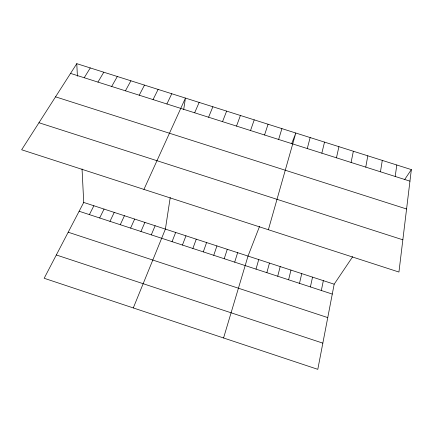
<?xml version="1.0" encoding="UTF-8"?>
<svg xmlns="http://www.w3.org/2000/svg" width="433" height="433" viewBox="0 0 433 433"><rect width="100%" height="100%" fill="white"/><g stroke="black" fill="none" stroke-linecap="round" stroke-linejoin="round"><path stroke-width="0.65" d="M411.35 169.606L398.939 272.043L21.65 149.769L76.782 63.667L411.35 169.606L404.703 179.473M395.188 176.469L396.807 165M170.229 197.513L165.395 229.1L133.294 307.933M183.706 109.446L185.443 98.075L143.935 189.4M380.461 171.793L382.29 160.405M365.761 167.122L367.806 155.815M352.722 256.65L334.173 284.194L317.8 369.333L44.166 278.273L83.726 202.444L82.048 168.94M351.093 162.467L353.35 151.241M321.329 290.494L323.348 280.66M310.401 286.917L312.539 277.131M336.457 157.818L338.92 146.673M299.49 283.35L301.747 273.607M321.843 153.179L324.523 142.111M288.595 279.783L290.965 270.089M277.715 276.227L280.205 266.576M307.268 148.551L310.152 137.564M266.858 272.671L269.461 263.069M268.384 229.734L295.815 133.023L291.658 143.718M256.011 269.126L258.734 259.567M223.569 337.973L248.022 256.071L259.524 226.454M278.625 139.458L281.921 128.623M234.691 262.149L237.641 252.683M224.213 258.718L227.276 249.3M264.563 134.993L268.059 124.233M213.75 255.297L216.922 245.922M250.523 130.539L254.225 119.854M203.299 251.882L206.59 242.545M192.869 248.466L196.268 239.178M236.515 126.09L240.412 115.481M182.45 245.056L185.963 235.812M222.535 121.651L226.632 111.113M172.053 241.657L175.668 232.456M208.582 117.224L212.874 106.762M151.296 234.865L155.133 225.75M194.655 112.802L199.148 102.415M140.941 231.476L144.887 222.405M130.598 228.094L134.658 219.066M120.277 224.716L124.444 215.731M109.966 221.344L114.242 212.403M166.889 103.985L171.771 93.745M99.671 217.978L104.055 209.079M153.044 99.59L158.121 89.42M89.393 214.611L93.885 205.756M139.226 95.2L144.498 85.106M125.435 90.822L130.901 80.803M111.676 86.454L117.332 76.506M97.939 82.097L103.79 72.219M84.229 77.74L90.275 67.938M70.552 73.399L409.948 181.151M55.543 96.835L406.576 208.993M38.959 122.734L402.842 239.812M83.726 202.444L334.173 284.194M79.131 211.255L332.273 294.072M68.192 232.218L327.754 317.589M56.322 254.972L322.839 343.142M76.782 63.667L77.41 76.192"/></g></svg>
